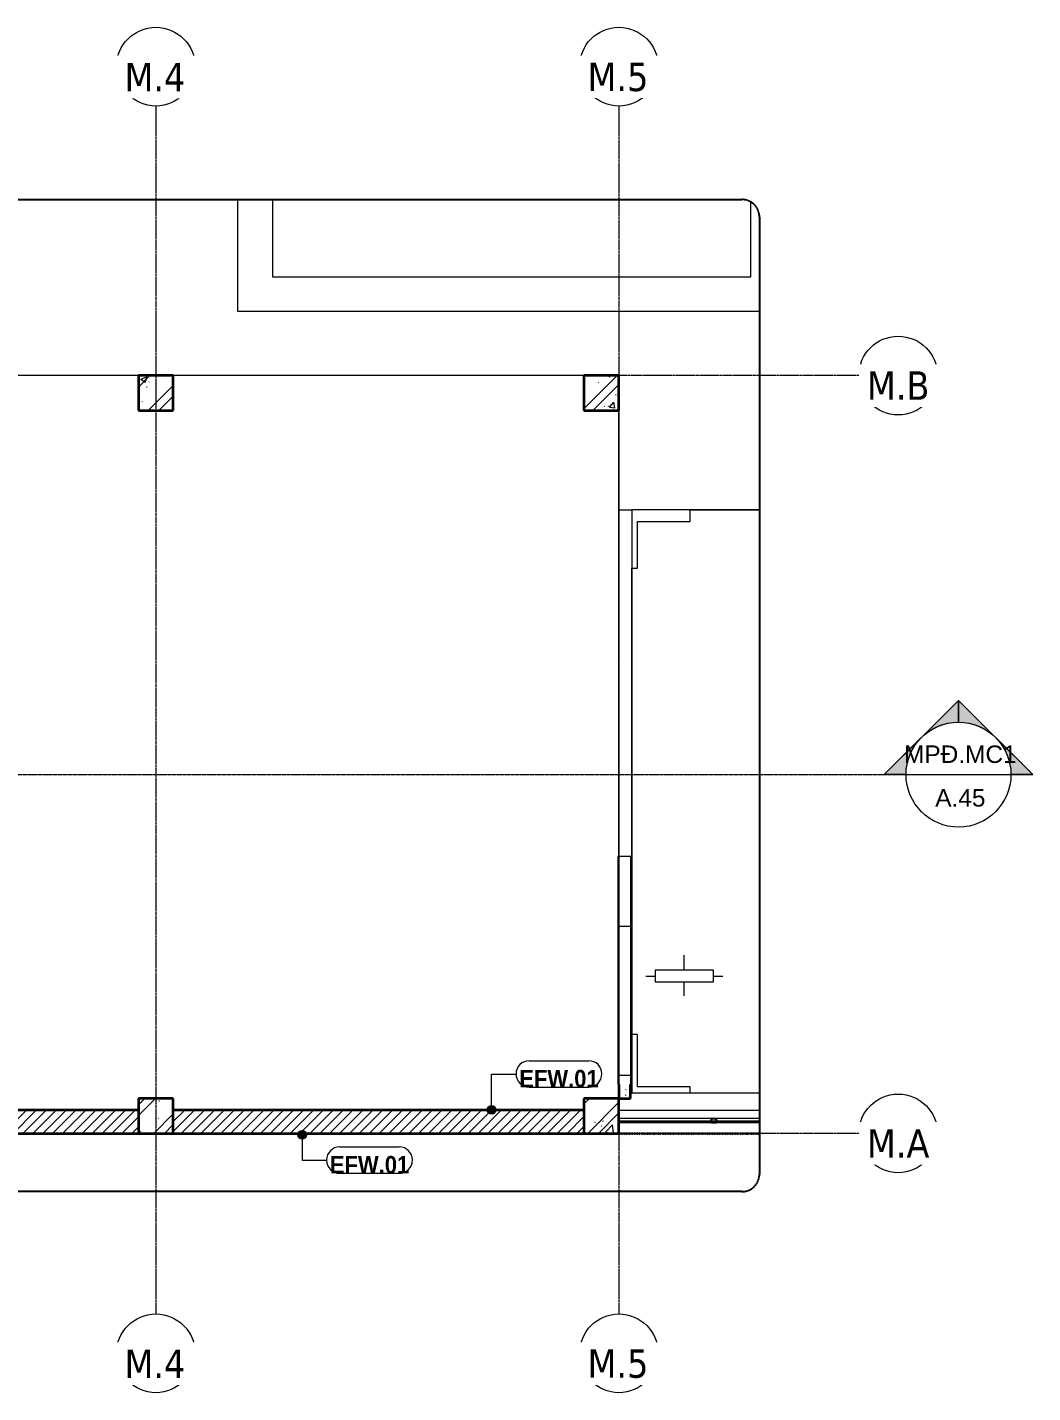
# Model space of a CAD drawing. Header units: millimetres. Extents: x 68650 to 268645, y -2410 to 17645.
# Drawn here: x 84378 to 93001, y 5664 to 17376 of the extents above; entities that cross this region are included whole.
import ezdxf

# ---------------------------------------------------------------- set-up
doc = ezdxf.new("R2010")
doc.units = ezdxf.units.MM
for name, pattern in [('Dash - Tight', [4.5, 3, -1.5]), ('Dash Dot 3_16_', [7.9375, 4.7625, -1.5875, 0, -1.5875]), ('Double dash', [41.999998, 12, -6, 6, -6, 6, -6]), ('Grid Line', [22.225, 12.7, -3.175, 3.175, -3.175]), ('Hidden', [7.14375, 4.7625, -2.38125])]:
    doc.linetypes.add(name, pattern=pattern)
for name, color, linetype, lineweight in [('A-ANNO-NOTE', 131, 'Continuous', 9), ('A-DETL-GENF-1', 92, 'Dash - Tight', 18), ('A-DETL-GENF-2', 92, 'Hidden', 25), ('A-FLOR', 192, 'Continuous', 18), ('A-FLOR-HRAL', 11, 'Continuous', 18), ('A-FLOR-HRAL-1', 11, 'Continuous', 25), ('A-WALL', 113, 'Continuous', 18), ('A-WALL-1', 113, 'Continuous', 35), ('A-WALL-PATT-1', 111, 'Continuous', 18), ('C-PRKG', 70, 'Continuous', 18), ('C-PROP-LINE', 91, 'Double dash', 35), ('G-ANNO-SYMB', 111, 'Continuous', 9), ('G-ANNO-SYMB-1', 111, 'Dash Dot 3_16_', 18), ('G-IMPT', 8, 'Continuous', 18), ('M-EQPM', 50, 'Continuous', 18), ('S-COLS', 52, 'Continuous', 18), ('S-COLS-1', 52, 'Continuous', 35), ('S-GRID-1', 1, 'Grid Line', 9), ('S-GRID-IDEN', 1, 'Continuous', 9)]:
    doc.layers.add(name, color=color, linetype=linetype, lineweight=lineweight)
doc.styles.add('Arial', font='arial.ttf', dxfattribs={"height": 150})
doc.styles.add('Arial_B', font='arialbd.ttf', dxfattribs={"width": 0.9, "height": 150})
doc.styles.add('Tahoma_B', font='tahomabd.ttf', dxfattribs={"height": 243.75})
pattern_1 = [(45, (0, 0), (-42.426407, 42.426407), [])]

# ---------------------------------------------------------------- blocks, each defined once
blk = doc.blocks.new('NBS_CLDPhysicalSecuritySystems_MtlMeshPnlFncngSym_CLDModsecSecurusS3_InfillPanel - NBS_CLDPhysicalSecuritySystems_MtlMeshPnlFncngSym_CLDModsecSecurusS2_InfillPanel-2369504-TKCS_NHÀ MÁY PHÁT ĐIỆN - MẶT BẰNG COTE _1_000')
at = {"layer": 'A-FLOR-HRAL'}
for p, q in [((844, -27), (1218, -27)), ((1250, -27), (2049, -27))]:
    blk.add_line(p, q, dxfattribs=at)
at = {"layer": 'A-FLOR-HRAL-1'}
for p, q in [((844, 6), (2049, 6)), ((1214, 11), (1254, 11)), ((1214, 6), (1214, 11)), ((1254, 11), (1254, 6)), ((2049, -6), (844, -6)), ((1214, -23), (1214, -6)), ((1250, -27), (1218, -27)), ((1254, -6), (1254, -23))]:
    blk.add_line(p, q, dxfattribs=at)
for centre, start, end in [((1218, -23), 180, 270), ((1250, -23), 270, 0)]:
    blk.add_arc(centre, 4, start, end, dxfattribs=at)
blk = doc.blocks.new('M_Concrete-Rectangular-Column2 - 300x300-V4-TKCS_NHÀ MÁY PHÁT ĐIỆN - MẶT BẰNG COTE _1_000')
at = {"layer": 'S-COLS'}
h = blk.add_hatch(dxfattribs=at)
h.set_pattern_fill('FP_6', color=256, style=0, pattern_type=2)
h.set_pattern_definition([(320, (-8038.23, 89302.56), (-47.8174, -546.5526), [57.15, -628.65]), (265, (-8038.2, 89302.56), (573.17, 105.7283), [45.72, -502.92]), (10.451, (-8042.2, 89257), (525.35, -440.8275), [48.57, -534.27]), (316.184, (-7885.8, 89302.56), (-126.1284, -813.2367), [85.725, -942.975]), (6.636, (-7896.3, 89234.8), (742.2826, -712.2074), [72.855, -801.405]), (261.184, (-7885.8, 89302.6), (742.276, -712.215), [68.58, -754.38]), (291, (-7923.93, 89226.36), (-306.796, -454.8433), [57.15, -628.65]), (236, (-7923.9, 89226.36), (552.5638, -185.4063), [45.72, -502.92]), (341.451, (-7949.5, 89188.46), (245.764, -640.2512), [48.57, -534.27]), (307.5, (-8038.23, 89302.56), (253.66504, -9.26637), [5.029, -491.795, 5.029, -505.511, -504.825]), (307.5, (-8038.23, 89302.56), (253.66504, -9.26637), [-1007.364, 5.029, -499.796]), (277.5, (-8038.23, 89302.56), (300.5414, -200.4594), [5.029, -286.055, 5.029, -480.365, -192.405]), (277.5, (-8038.23, 89302.56), (300.5414, -200.4594), [-776.478, 5.029, -187.376]), (237.5, (-8038.23, 89472.5), (-17.18643, -406.77284), [5.029, -185.471, 5.029, -589.331, -788.67]), (237.5, (-8038.23, 89472.5), (-17.18643, -406.77284), [-784.86, 5.029, -783.641]), (227.5, (-8038.23, 89548.7), (76.2803, -444.3881), [5.029, -242.621, 5.029, -389.687, -560.07]), (227.5, (-8038.23, 89548.7), (76.2803, -444.3881), [-642.366, 5.029, -555.041]), (315, (-8038.23, 89302.56), (188.5854, 188.5854), []), (315, (-7752.48, 89302.56), (188.5854, 188.5854), [])])
h.paths.add_polyline_path([(-150, 150), (-150, -150), (150, -150), (150, 150)])
at = {"layer": 'S-COLS-1'}
for p, q in [((150, 150), (-150, 150)), ((-150, 150), (-150, -150)), ((150, -150), (150, 150)), ((-150, -150), (150, -150))]:
    blk.add_line(p, q, dxfattribs=at)
blk = doc.blocks.new('M_Concrete-Rectangular-Column2 - 300x300-V5-TKCS_NHÀ MÁY PHÁT ĐIỆN - MẶT BẰNG COTE _1_000')
at = {"layer": 'S-COLS'}
h = blk.add_hatch(dxfattribs=at)
h.set_pattern_fill('FP_7', color=256, style=0, pattern_type=2)
h.set_pattern_definition([(320, (-14238.23, 89302.56), (-47.8174, -546.5526), [57.15, -628.65]), (265, (-14238.2, 89302.56), (573.17, 105.7283), [45.72, -502.92]), (10.451, (-14242.2, 89257), (525.35, -440.8275), [48.57, -534.27]), (316.184, (-14085.8, 89302.56), (-126.1284, -813.2367), [85.725, -942.975]), (6.636, (-14096.3, 89234.8), (742.2826, -712.2074), [72.855, -801.405]), (261.184, (-14085.8, 89302.6), (742.276, -712.215), [68.58, -754.38]), (291, (-14123.93, 89226.36), (-306.796, -454.8433), [57.15, -628.65]), (236, (-14123.9, 89226.36), (552.5638, -185.4063), [45.72, -502.92]), (341.451, (-14149.5, 89188.46), (245.764, -640.2512), [48.57, -534.27]), (307.5, (-14238.23, 89302.56), (253.66504, -9.26637), [5.029, -491.795, 5.029, -1010.336]), (307.5, (-14238.23, 89302.56), (253.66504, -9.26637), [-501.853, -505.511, 5.029, -499.796]), (277.5, (-14238.23, 89302.56), (300.5414, -200.4594), [5.029, -286.055, 5.029, -672.77]), (277.5, (-14238.23, 89302.56), (300.5414, -200.4594), [-296.113, -480.365, 5.029, -187.376]), (237.5, (-14238.23, 89472.5), (-17.18643, -406.77284), [5.029, -185.471, 5.029, -589.331, -788.67]), (237.5, (-14238.23, 89472.5), (-17.18643, -406.77284), [-784.86, 5.029, -783.641]), (227.5, (-14238.23, 89548.7), (76.2803, -444.3881), [5.029, -242.621, 5.029, -389.687, -560.07]), (227.5, (-14238.23, 89548.7), (76.2803, -444.3881), [-642.366, 5.029, -555.041]), (315, (-14238.23, 89302.56), (188.5854, 188.5854), []), (315, (-13952.48, 89302.56), (188.5854, 188.5854), [])])
h.paths.add_polyline_path([(-150, 150), (-150, -150), (150, -150), (150, 150)])
at = {"layer": 'S-COLS-1'}
for p, q in [((150, 150), (-150, 150)), ((-150, 150), (-150, -150)), ((150, -150), (150, 150)), ((-150, -150), (150, -150))]:
    blk.add_line(p, q, dxfattribs=at)
blk = doc.blocks.new('M_Concrete-Rectangular-Column2 - 300x300-V8-TKCS_NHÀ MÁY PHÁT ĐIỆN - MẶT BẰNG COTE _1_000')
at = {"layer": 'S-COLS'}
h = blk.add_hatch(dxfattribs=at)
h.set_pattern_fill('FP_13', color=256, style=0, pattern_type=2)
h.set_pattern_definition([(320, (-8038.23, 85480.75), (-47.8174, -546.5526), [57.15, -628.65]), (265, (-8038.2, 85480.75), (573.17, 105.7283), [45.72, -502.92]), (10.451, (-8042.2, 85435.2), (525.35, -440.8275), [48.57, -534.27]), (316.184, (-7885.8, 85480.75), (-126.1284, -813.2367), [85.725, -942.975]), (6.636, (-7896.3, 85413), (742.2826, -712.2074), [72.855, -801.405]), (261.184, (-7885.8, 85480.75), (742.276, -712.215), [68.58, -754.38]), (291, (-7923.93, 85404.55), (-306.796, -454.8433), [57.15, -628.65]), (236, (-7923.9, 85404.55), (552.5638, -185.4063), [45.72, -502.92]), (341.451, (-7949.5, 85366.64), (245.764, -640.2512), [48.57, -534.27]), (307.5, (-8038.23, 85480.75), (253.66504, -9.26637), [5.029, -491.795, 5.029, -505.511, -504.825]), (307.5, (-8038.23, 85480.75), (253.66504, -9.26637), [-1007.364, 5.029, -499.796]), (277.5, (-8038.23, 85480.75), (300.5414, -200.4594), [5.029, -286.055, 5.029, -480.365, -192.405]), (277.5, (-8038.23, 85480.75), (300.5414, -200.4594), [-776.478, 5.029, -187.376]), (237.5, (-8038.23, 85650.67), (-17.18643, -406.77284), [5.029, -185.471, 5.029, -589.331, -788.67]), (237.5, (-8038.23, 85650.67), (-17.18643, -406.77284), [-784.86, 5.029, -783.641]), (227.5, (-8038.23, 85726.87), (76.2803, -444.388), [5.029, -242.621, 5.029, -389.687, -560.07]), (227.5, (-8038.23, 85726.87), (76.2803, -444.388), [-642.366, 5.029, -555.041]), (315, (-8038.23, 85480.75), (188.5854, 188.5854), []), (315, (-7752.48, 85480.75), (188.5854, 188.5854), [])])
h.paths.add_polyline_path([(-150, 150), (-150, -150), (150, -150), (150, 150)])
at = {"layer": 'S-COLS-1'}
for p, q in [((150, 150), (-150, 150)), ((-150, 150), (-150, -150)), ((150, -150), (150, 150)), ((-150, -150), (150, -150))]:
    blk.add_line(p, q, dxfattribs=at)
blk = doc.blocks.new('M_Concrete-Rectangular-Column2 - 300x300-V9-TKCS_NHÀ MÁY PHÁT ĐIỆN - MẶT BẰNG COTE _1_000')
at = {"layer": 'S-COLS'}
h = blk.add_hatch(dxfattribs=at)
h.set_pattern_fill('FP_14', color=256, style=0, pattern_type=2)
h.set_pattern_definition([(320, (-14238.23, 85480.75), (-47.8174, -546.5526), [57.15, -628.65]), (265, (-14238.2, 85480.75), (573.17, 105.7283), [45.72, -502.92]), (10.451, (-14242.2, 85435.2), (525.35, -440.8275), [48.57, -534.27]), (316.184, (-14085.8, 85480.75), (-126.1284, -813.2367), [85.725, -942.975]), (6.636, (-14096.3, 85413), (742.2826, -712.2074), [72.855, -801.405]), (261.184, (-14085.8, 85480.75), (742.276, -712.215), [68.58, -754.38]), (291, (-14123.93, 85404.55), (-306.796, -454.8433), [57.15, -628.65]), (236, (-14123.9, 85404.55), (552.5638, -185.4063), [45.72, -502.92]), (341.451, (-14149.5, 85366.64), (245.764, -640.2512), [48.57, -534.27]), (307.5, (-14238.23, 85480.75), (253.66504, -9.26637), [5.029, -491.795, 5.029, -1010.336]), (307.5, (-14238.23, 85480.75), (253.66504, -9.26637), [-501.853, -505.511, 5.029, -499.796]), (277.5, (-14238.23, 85480.75), (300.5414, -200.4594), [5.029, -286.055, 5.029, -672.77]), (277.5, (-14238.23, 85480.75), (300.5414, -200.4594), [-296.113, -480.365, 5.029, -187.376]), (237.5, (-14238.23, 85650.67), (-17.18643, -406.77284), [5.029, -185.471, 5.029, -1378.001]), (237.5, (-14238.23, 85650.67), (-17.18643, -406.77284), [-195.529, -589.331, 5.029, -783.641]), (227.5, (-14238.23, 85726.87), (76.2803, -444.388), [5.029, -242.621, 5.029, -949.757]), (227.5, (-14238.23, 85726.87), (76.2803, -444.388), [-252.679, -389.687, 5.029, -555.041]), (315, (-14238.23, 85480.75), (188.5854, 188.5854), []), (315, (-13952.48, 85480.75), (188.5854, 188.5854), [])])
h.paths.add_polyline_path([(-150, 150), (-150, -150), (150, -150), (150, 150)])
at = {"layer": 'S-COLS-1'}
for p, q in [((150, 150), (-150, 150)), ((-150, 150), (-150, -150)), ((150, -150), (150, 150)), ((-150, -150), (150, -150))]:
    blk.add_line(p, q, dxfattribs=at)
blk = doc.blocks.new('TKTC_NAP THAM BE XLNT_260130 - TKTC_XREF_260130_NAP THAM BE XLNT_dwg-3399784-TKCS_NHÀ MÁY PHÁT ĐIỆN - MẶT BẰNG COTE _1_000')
at = {"layer": 'G-IMPT', "flags": 128}
for points in [[(87903, 14088), (83428, 14088), (83428, 15050)], [(83728, 15050), (83728, 14388), (87828, 14388), (87828, 15029)]]:
    blk.add_lwpolyline(points, dxfattribs=at)
blk = doc.blocks.new('TKTC_NAP THAM BE XLNT_260130 - NẮP THĂM BỂ XLNT-2335565-TKCS_NHÀ MÁY PHÁT ĐIỆN - MẶT BẰNG COTE _1_000')
blk.add_blockref('TKTC_NAP THAM BE XLNT_260130 - TKTC_XREF_260130_NAP THAM BE XLNT_dwg-3399784-TKCS_NHÀ MÁY PHÁT ĐIỆN - MẶT BẰNG COTE _1_000', (-83428, -14088))
blk = doc.blocks.new('TRỤ ĐỂ XE ĐẦU HỒI - TRỤ ĐỂ XE ĐẦU HỒI-V16-TKCS_NHÀ MÁY PHÁT ĐIỆN - MẶT BẰNG COTE _1_000')
at = {"layer": 'S-COLS'}
h = blk.add_hatch(dxfattribs=at)
h.set_pattern_fill('FP_18', color=256, style=0, pattern_type=2)
h.set_pattern_definition([(230, (89502.56, 8288.23), (-546.5526, 47.8174), [57.15, -628.65]), (175, (89502.56, 8288.2), (105.7283, -573.17), [45.72, -502.92]), (280.451, (89457, 8292.2), (-440.8275, -525.35), [48.57, -534.27]), (226.184, (89502.56, 8135.8), (-813.2367, 126.1284), [85.725, -942.975]), (276.636, (89434.8, 8146.3), (-712.2074, -742.2826), [72.855, -801.405]), (171.184, (89502.6, 8135.8), (-712.215, -742.276), [68.58, -754.38]), (201, (89426.36, 8173.93), (-454.8433, 306.796), [57.15, -628.65]), (146, (89426.36, 8173.9), (-185.4063, -552.5638), [45.72, -502.92]), (251.451, (89388.46, 8199.5), (-640.2512, -245.764), [48.57, -534.27]), (217.5, (89502.56, 8288.23), (-9.26637, -253.66504), [5.029, -491.795, 5.029, -505.511, -504.825]), (217.5, (89502.56, 8288.23), (-9.26637, -253.66504), [-1007.364, 5.029, -499.796]), (187.5, (89502.56, 8288.23), (-200.4594, -300.5414), [5.029, -286.055, 5.029, -480.365, -192.405]), (187.5, (89502.56, 8288.23), (-200.4594, -300.5414), [-776.478, 5.029, -187.376]), (147.5, (89672.5, 8288.23), (-406.77284, 17.18643), [5.029, -185.471, 5.029, -589.331, -788.67]), (147.5, (89672.5, 8288.23), (-406.77284, 17.18643), [-784.86, 5.029, -783.641]), (137.5, (89748.7, 8288.23), (-444.3881, -76.2803), [5.029, -242.621, 5.029, -389.687, -560.07]), (137.5, (89748.7, 8288.23), (-444.3881, -76.2803), [-642.366, 5.029, -555.041]), (225, (89502.56, 8288.23), (188.5854, -188.5854), []), (225, (89502.56, 8002.48), (188.5854, -188.5854), [])])
h.paths.add_polyline_path([(-50, 100), (-50, -100), (50, -100), (50, 100)])
for p, q in [((-60, -1350), (-60, -20)), ((-50, -20), (-60, -20)), ((-50, -1350), (-50, -20)), ((50, -100), (-50, -100)), ((50, -1350), (50, -20)), ((60, -20), (50, -20)), ((60, -1350), (60, -20)), ((-60, -1966), (-60, -1350)), ((-50, -1350), (-60, -1350)), ((-50, -1966), (-50, -1350)), ((-50, -1375), (50, -1375)), ((50, -1966), (50, -1350)), ((60, -1350), (50, -1350)), ((60, -1966), (60, -1350)), ((-50, -1966), (-60, -1966)), ((-60, -1966), (-60, -1975)), ((-60, -1975), (60, -1975)), ((-50, -1974), (-50, -1966)), ((-50, -1974), (50, -1974)), ((60, -1966), (50, -1966)), ((50, -1974), (50, -1966)), ((60, -1975), (60, -1966))]:
    blk.add_line(p, q, dxfattribs=at)
at = {"layer": 'S-COLS-1'}
for p, q in [((-50, 100), (-50, -20)), ((50, 100), (-50, 100)), ((50, -20), (50, 100))]:
    blk.add_line(p, q, dxfattribs=at)
blk = doc.blocks.new('xe oto1 - xe oto-V17-TKCS_NHÀ MÁY PHÁT ĐIỆN - MẶT BẰNG COTE _1_000')
at = {"layer": 'C-PRKG'}
for p, q in [((0, 5000), (-1095, 5000)), ((0, 5000), (-500, 5000)), ((-500, 5000), (-500, 4950)), ((-500, 4950), (-50, 4950)), ((-50, 4950), (-50, 4500)), ((0, 4500), (0, 5000)), ((0, 0), (0, 5000)), ((-50, 4500), (0, 4500)), ((0, 500), (0, 4500)), ((0, 4500), (0, 500)), ((-450, 4170), (-450, 4050)), ((-450, 4170), (-450, 4050)), ((-700, 4000), (-780, 4000)), ((-700, 4000), (-780, 4000)), ((-200, 4050), (-700, 4050)), ((-700, 4050), (-700, 3950)), ((-200, 3950), (-200, 4050)), ((-120, 4000), (-200, 4000)), ((-120, 4000), (-200, 4000)), ((-700, 3950), (-200, 3950)), ((-450, 3950), (-450, 3820)), ((-450, 3950), (-450, 3820)), ((0, 500), (-50, 500)), ((-50, 500), (-50, 100)), ((0, 0), (0, 500)), ((-500, 100), (-500, 0)), ((-50, 100), (-500, 100)), ((-1095, 0), (0, 0)), ((-500, 0), (0, 0))]:
    blk.add_line(p, q, dxfattribs=at)
blk = doc.blocks.new('Family - ___-1476882-TKCS_NHÀ MÁY PHÁT ĐIỆN - MẶT BẰNG COTE _1_000')
at = {"layer": 'C-PROP-LINE'}
blk.add_line((70553, 7888), (90658, 7888), dxfattribs=at)
blk = doc.blocks.new('BORDER VIEW - BORDER VIEW-2360910-TKCS_NHÀ MÁY PHÁT ĐIỆN - MẶT BẰNG COTE _1_000')
at = {"layer": 'A-DETL-GENF-2'}
for p, q in [((150, 8510), (19955, 8510)), ((0, 150), (0, 8360)), ((20105, 8360), (20105, 150)), ((19955, 0), (150, 0))]:
    blk.add_line(p, q, dxfattribs=at)
for centre, start, end in [((150, 8360), 90, 180), ((19955, 8360), 0, 90), ((150, 150), 180, 270), ((19955, 150), 270, 360)]:
    blk.add_arc(centre, 150, start, end, dxfattribs=at)
blk = doc.blocks.new('Grid - M_Grid Head - Circle-353313-TKCS_NHÀ MÁY PHÁT ĐIỆN - MẶT BẰNG COTE _1_000')
at = {"layer": 'S-GRID-IDEN'}
blk.add_circle((0, 0), 4.5, dxfattribs=at)
blk = doc.blocks.new('Section - M_Section Head - Filled-352373-TKCS_NHÀ MÁY PHÁT ĐIỆN - MẶT BẰNG COTE _1_000')
at = {"layer": 'G-ANNO-SYMB'}
h = blk.add_hatch(color=256, dxfattribs=at)
edge = h.paths.add_edge_path()
edge.add_line((-6, 8.49), (-6, 6))
edge.add_arc((-6, 0), 6, 90, 135)
edge.add_line((-10.24, 4.24), (-6, 8.49))
h = blk.add_hatch(color=256, dxfattribs=at)
edge = h.paths.add_edge_path()
edge.add_line((-6, 8.49), (-1.76, 4.24))
edge.add_arc((-6, 0), 6, 45, 90)
edge.add_line((-6, 6), (-6, 8.49))
h = blk.add_hatch(color=256, dxfattribs=at)
edge = h.paths.add_edge_path()
edge.add_line((-14.49, 0), (-10.24, 4.24))
edge.add_arc((-6, 0), 6, 135, 180)
edge.add_line((-12, 0), (-14.49, 0))
h = blk.add_hatch(color=256, dxfattribs=at)
edge = h.paths.add_edge_path()
edge.add_line((2.49, 0), (0, 0))
edge.add_arc((-6, 0), 6, 360, 405)
edge.add_line((-1.76, 4.24), (2.49, 0))
for p, q in [((-6, 8.49), (-14.49, 0)), ((-6, 8.49), (-10.24, 4.24)), ((-6, 8.49), (2.49, 0)), ((-6, 6), (-6, 8.49)), ((-6, 8.49), (-6, 6)), ((-1.76, 4.24), (-6, 8.49)), ((-10.24, 4.24), (-14.49, 0)), ((2.49, 0), (-1.76, 4.24)), ((-14.49, 0), (-12, 0)), ((0, 0), (2.49, 0)), ((-12, 0), (-14.49, 0)), ((0, 0), (2.49, 0))]:
    blk.add_line(p, q, dxfattribs=at)
for start, end in [(360, 180), (90, 135), (45, 90), (135, 180), (360, 45), (180, 360)]:
    blk.add_arc((-6, 0), 6, start, end, dxfattribs=at)
blk = doc.blocks.new('NCV_GHI CHU VAT LIEU HOAN THIEN - NCV_GHI CHU VAT LIEU HOAN THIEN-2360914-TKCS_NHÀ MÁY PHÁT ĐIỆN - MẶT BẰNG COTE _1_000')
at = {"layer": 'A-ANNO-NOTE'}
for p, q in [((-3.37, 1.49), (3.43, 1.49)), ((-3.37, -1.52), (3.43, -1.52))]:
    blk.add_line(p, q, dxfattribs=at)
for centre, start, end in [((-3.37, -0.01), 90, 270), ((3.43, -0.01), 270, 90)]:
    blk.add_arc(centre, 1.51, start, end, dxfattribs=at)

msp = doc.modelspace()

# ---------------------------------------------------------------- hatches: boundary and pattern name
at = {"layer": 'A-ANNO-NOTE'}
h = msp.add_hatch(color=256, dxfattribs=at)
edge = h.paths.add_edge_path()
edge.add_arc((88360.7, 8089.9), 37.5, 0, 360)
h = msp.add_hatch(color=256, dxfattribs=at)
edge = h.paths.add_edge_path()
edge.add_arc((86736.1, 7876), 37.5, 0, 360)
at = {"layer": 'A-WALL-PATT-1'}
h = msp.add_hatch(dxfattribs=at)
h.set_pattern_fill('FP_8', color=256, style=0, pattern_type=2)
h.set_pattern_definition(pattern_1)
h.paths.add_polyline_path([(85330.7, 7888.2), (85330.7, 8088.2), (81880.7, 8088.2), (81880.7, 7888.2)])
h = msp.add_hatch(dxfattribs=at)
h.set_pattern_fill('FP_8', color=256, style=0, pattern_type=2)
h.set_pattern_definition(pattern_1)
h.paths.add_polyline_path([(89152.6, 7888.2), (89152.6, 8088.2), (85630.7, 8088.2), (85630.7, 7888.2), (88154.5, 7888.2)])

# ---------------------------------------------------------------- linework, layer by layer
at = {"layer": 'A-ANNO-NOTE'}
for p, q in [((88360.7, 8396.6), (88569.8, 8396.6)), ((88360.7, 8089.9), (88360.7, 8396.6)), ((86736.1, 7876), (86736.1, 7657.9)), ((86736.1, 7657.9), (86945.2, 7657.9))]:
    msp.add_line(p, q, dxfattribs=at)
for centre in [(88360.7, 8089.9), (86736.1, 7876)]:
    msp.add_circle(centre, 37.5, dxfattribs=at)
at = {"layer": 'A-FLOR'}
for p, q in [((85330.7, 14388.2), (81880.7, 14388.2)), ((89152.6, 14388.2), (85630.7, 14388.2)), ((89452.6, 10263.6), (89452.6, 14088.2)), ((89452.6, 13236.9), (89562.8, 13236.9)), ((90062.8, 13236.9), (90657.8, 13236.9))]:
    msp.add_line(p, q, dxfattribs=at)
at = {"layer": 'A-WALL'}
for p, q in [((89452.6, 8088.2), (90657.8, 8088.2)), ((90657.8, 7888.2), (89452.6, 7888.2))]:
    msp.add_line(p, q, dxfattribs=at)
at = {"layer": 'A-WALL-1'}
for p, q in [((85330.7, 8088.2), (81880.7, 8088.2)), ((89152.6, 8088.2), (85630.7, 8088.2)), ((81880.7, 7888.2), (85330.7, 7888.2)), ((85630.7, 7888.2), (89152.6, 7888.2))]:
    msp.add_line(p, q, dxfattribs=at)
at = {"layer": 'G-ANNO-SYMB'}
msp.add_line((91914.7, 10965.4), (92814.7, 10965.4), dxfattribs=at)
at = {"layer": 'G-ANNO-SYMB-1'}
msp.add_line((69271.3, 10965.4), (91914.7, 10965.4), dxfattribs=at)
at = {"layer": 'S-GRID-1'}
for p, q in [((85480.7, 16700.5), (85480.7, 14825.5)), ((89452.6, 16700.5), (89452.6, 14825.5)), ((85480.7, 14825.5), (85480.7, 8213.8)), ((89452.6, 14825.5), (89452.6, 8213.8)), ((89635.6, 14388.2), (71241.5, 14388.2)), ((85480.7, 8213.8), (85480.7, 6338.8)), ((89452.6, 8213.8), (89452.6, 6338.8)), ((89635.6, 7888.2), (71241.5, 7888.2))]:
    msp.add_line(p, q, dxfattribs=at)

# ---------------------------------------------------------------- block references
at = {"layer": 'A-ANNO-NOTE', "xscale": 75, "yscale": 75, "zscale": 75}
for p in [(88935.7, 8398.7), (87311.1, 7659.9)]:
    msp.add_blockref('NCV_GHI CHU VAT LIEU HOAN THIEN - NCV_GHI CHU VAT LIEU HOAN THIEN-2360914-TKCS_NHÀ MÁY PHÁT ĐIỆN - MẶT BẰNG COTE _1_000', p, dxfattribs=at)
at = {"layer": 'A-DETL-GENF-1'}
msp.add_blockref('BORDER VIEW - BORDER VIEW-2360910-TKCS_NHÀ MÁY PHÁT ĐIỆN - MẶT BẰNG COTE _1_000', (70552.6, 7388.2), dxfattribs=at)
at = {"layer": 'A-FLOR-HRAL', "rotation": 180}
msp.add_blockref('NBS_CLDPhysicalSecuritySystems_MtlMeshPnlFncngSym_CLDModsecSecurusS3_InfillPanel - NBS_CLDPhysicalSecuritySystems_MtlMeshPnlFncngSym_CLDModsecSecurusS2_InfillPanel-2369504-TKCS_NHÀ MÁY PHÁT ĐIỆN - MẶT BẰNG COTE _1_000', (91501.6, 7988.2), dxfattribs=at)
at = {"layer": 'C-PRKG', "rotation": 180}
msp.add_blockref('xe oto1 - xe oto-V17-TKCS_NHÀ MÁY PHÁT ĐIỆN - MẶT BẰNG COTE _1_000', (89562.8, 13236.9), dxfattribs=at)
at = {"layer": 'C-PROP-LINE'}
msp.add_blockref('Family - ___-1476882-TKCS_NHÀ MÁY PHÁT ĐIỆN - MẶT BẰNG COTE _1_000', (0, 0), dxfattribs=at)
at = {"layer": 'G-ANNO-SYMB', "extrusion": (0, 0, -1), "xscale": 74.99999999999996, "yscale": 74.99999999999996, "zscale": 74.99999999999996}
msp.add_blockref('Section - M_Section Head - Filled-352373-TKCS_NHÀ MÁY PHÁT ĐIỆN - MẶT BẰNG COTE _1_000', (-91914.7, 10965.4), dxfattribs=at)
at = {"layer": 'M-EQPM'}
msp.add_blockref('TKTC_NAP THAM BE XLNT_260130 - NẮP THĂM BỂ XLNT-2335565-TKCS_NHÀ MÁY PHÁT ĐIỆN - MẶT BẰNG COTE _1_000', (86182.6, 14936.6), dxfattribs=at)
at = {"layer": 'S-COLS'}
for name, p, rotation in [('M_Concrete-Rectangular-Column2 - 300x300-V9-TKCS_NHÀ MÁY PHÁT ĐIỆN - MẶT BẰNG COTE _1_000', (85480.7, 14238.2), 90.00000000000058), ('M_Concrete-Rectangular-Column2 - 300x300-V5-TKCS_NHÀ MÁY PHÁT ĐIỆN - MẶT BẰNG COTE _1_000', (89302.6, 14238.2), 90.00000000000058), ('TRỤ ĐỂ XE ĐẦU HỒI - TRỤ ĐỂ XE ĐẦU HỒI-V16-TKCS_NHÀ MÁY PHÁT ĐIỆN - MẶT BẰNG COTE _1_000', (89502.6, 8288.2), 180), ('M_Concrete-Rectangular-Column2 - 300x300-V8-TKCS_NHÀ MÁY PHÁT ĐIỆN - MẶT BẰNG COTE _1_000', (85480.7, 8038.2), 90.00000000000058), ('M_Concrete-Rectangular-Column2 - 300x300-V4-TKCS_NHÀ MÁY PHÁT ĐIỆN - MẶT BẰNG COTE _1_000', (89302.6, 8038.2), 90.00000000000058)]:
    msp.add_blockref(name, p, dxfattribs=dict(at, rotation=rotation))
at = {"layer": 'S-GRID-IDEN', "xscale": 74.99999999999996, "yscale": 74.99999999999996, "zscale": 74.99999999999996}
for p, rotation in [((85480.7, 17038), 180), ((89452.6, 17038), 180), ((91848.1, 14388.2), 90), ((91848.1, 7888.2), 90), ((85480.7, 6001.3), 180), ((89452.6, 6001.3), 180)]:
    msp.add_blockref('Grid - M_Grid Head - Circle-353313-TKCS_NHÀ MÁY PHÁT ĐIỆN - MẶT BẰNG COTE _1_000', p, dxfattribs=dict(at, rotation=rotation))

# ---------------------------------------------------------------- texts
at = {"layer": 'A-ANNO-NOTE', "char_height": 150, "width": 691.875, "attachment_point": 5, "line_spacing_factor": 0.936439, "style": 'Arial_B'}
for insert in [(88938.1, 8356.9), (87313.5, 7618.2)]:
    msp.add_mtext('\\pt3.375,6.75,10.125,13.5,16.875,20.25,23.625,27,30.375,33.75,37.125,40.5,43.875,47.25,50.625,54,57.375,60.75,64.125,67.5,70.875,74.25,77.625,81,84.375,87.75,91.125,94.5,97.875,101.25,104.625,108;EFW.01', dxfattribs=dict(at, insert=insert))
at = {"layer": 'G-ANNO-SYMB', "char_height": 150, "attachment_point": 5, "line_spacing_factor": 0.936439, "style": 'Arial'}
for s, insert, width in [('\\pt952.5,1905,2857.5,3810,4762.5,5715,6667.5,7620,8572.5,9525,10477.5,11430,12382.5,13335,14287.5,15240,16192.5,17145,18097.5,19050,20002.5,20955,21907.5,22860,23812.5,24765,25717.5,26670,27622.5,28575,29527.5,30480;MPĐ.MC1', (92380.6, 11139.4), 982.5), ('\\pt952.5,1905,2857.5,3810,4762.5,5715,6667.5,7620,8572.5,9525,10477.5,11430,12382.5,13335,14287.5,15240,16192.5,17145,18097.5,19050,20002.5,20955,21907.5,22860,23812.5,24765,25717.5,26670,27622.5,28575,29527.5,30480;A.45', (92380.6, 10765.2), 446.25)]:
    msp.add_mtext(s, dxfattribs=dict(at, insert=insert, width=width))

# ---------------------------------------------------------------- next in the draw order: texts
at = {"layer": 'S-GRID-IDEN', "char_height": 243.75, "attachment_point": 5, "line_spacing_factor": 0.996129, "style": 'Tahoma_B', "bg_fill": 3, "box_fill_scale": 1.25, "bg_fill_color": 256, "bg_fill_true_color": 13158600, "bg_fill_transparency": 0}
for s, insert, width in [('\\pt952.49944,1904.99888,2857.50075,3810.00019,4762.49962,5714.99906,6667.50094,7620.00037,8572.49981,9524.99925,10477.50113,11430.00056,12382.5,13334.99944,14287.49888,15240.00075,16192.50019,17144.99963,18097.49906,19050.00094,20002.50038,20954.99981,21907.49925,22860.00113,23812.50056,24765,25717.49944,26669.99887,27622.50075,28575.00019,29527.49963,30479.99906;M.4', (85472.4, 16948.3), 620.25), ('\\pt952.49944,1904.99888,2857.50075,3810.00019,4762.49962,5714.99906,6667.50094,7620.00037,8572.49981,9524.99925,10477.50113,11430.00056,12382.5,13334.99944,14287.49888,15240.00075,16192.50019,17144.99963,18097.49906,19050.00094,20002.50038,20954.99981,21907.49925,22860.00113,23812.50056,24765,25717.49944,26669.99887,27622.50075,28575.00019,29527.49963,30479.99906;M.5', (89444.2, 16948.3), 620.25), ('\\pt952.49944,1904.99888,2857.50075,3810.00019,4762.49962,5714.99906,6667.50094,7620.00037,8572.49981,9524.99925,10477.50113,11430.00056,12382.5,13334.99944,14287.49888,15240.00075,16192.50019,17144.99963,18097.49906,19050.00094,20002.50038,20954.99981,21907.49925,22860.00113,23812.50056,24765,25717.49944,26669.99887,27622.50075,28575.00019,29527.49963,30479.99906;M.B', (91847.4, 14302.3), 635.25), ('\\pt952.49944,1904.99888,2857.50075,3810.00019,4762.49962,5714.99906,6667.50094,7620.00037,8572.49981,9524.99925,10477.50113,11430.00056,12382.5,13334.99944,14287.49888,15240.00075,16192.50019,17144.99963,18097.49906,19050.00094,20002.50038,20954.99981,21907.49925,22860.00113,23812.50056,24765,25717.49944,26669.99887,27622.50075,28575.00019,29527.49963,30479.99906;M.A', (91847.4, 7802.3), 635.25), ('\\pt952.49944,1904.99888,2857.50075,3810.00019,4762.49962,5714.99906,6667.50094,7620.00037,8572.49981,9524.99925,10477.50113,11430.00056,12382.5,13334.99944,14287.49888,15240.00075,16192.50019,17144.99963,18097.49906,19050.00094,20002.50038,20954.99981,21907.49925,22860.00113,23812.50056,24765,25717.49944,26669.99887,27622.50075,28575.00019,29527.49963,30479.99906;M.4', (85472.4, 5911.6), 620.25), ('\\pt952.49944,1904.99888,2857.50075,3810.00019,4762.49962,5714.99906,6667.50094,7620.00037,8572.49981,9524.99925,10477.50113,11430.00056,12382.5,13334.99944,14287.49888,15240.00075,16192.50019,17144.99963,18097.49906,19050.00094,20002.50038,20954.99981,21907.49925,22860.00113,23812.50056,24765,25717.49944,26669.99887,27622.50075,28575.00019,29527.49963,30479.99906;M.5', (89444.2, 5911.6), 620.25)]:
    msp.add_mtext(s, dxfattribs=dict(at, insert=insert, width=width))

# ---------------------------------------------------------------- next in the draw order: linework, layer by layer
at = {"layer": 'S-GRID-1'}
for p, q in [((91510.6, 14388.2), (89635.6, 14388.2)), ((91510.6, 7888.2), (89635.6, 7888.2))]:
    msp.add_line(p, q, dxfattribs=at)

doc.saveas('drawing.dxf')
